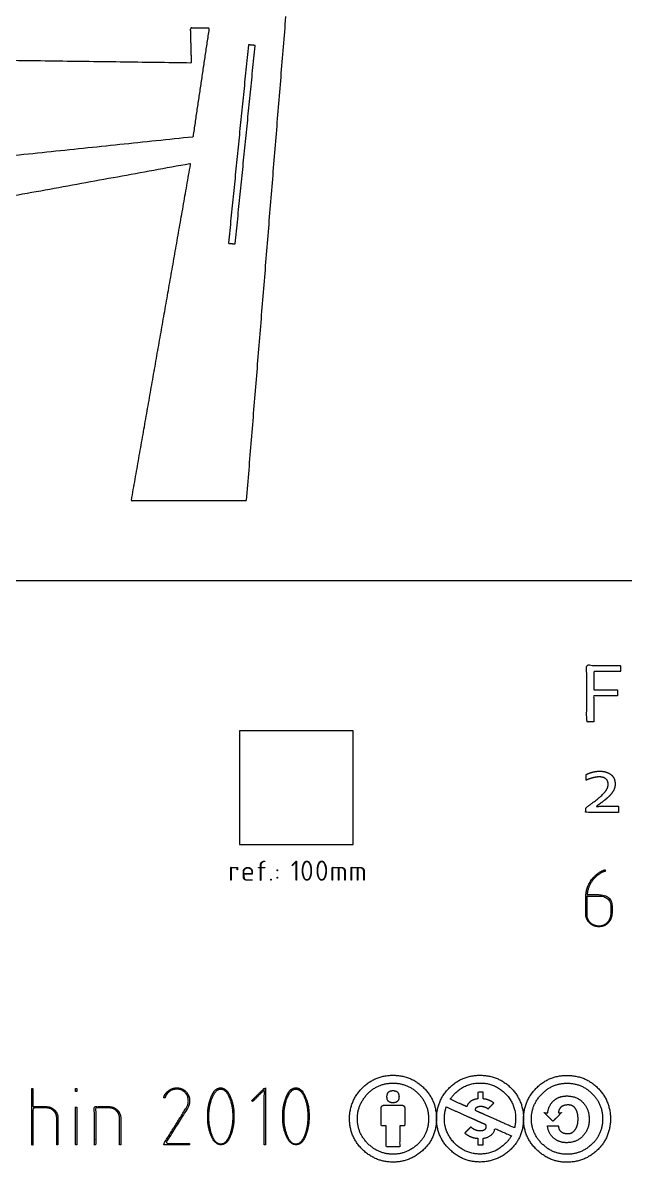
# Model space of a CAD drawing. Header units: millimetres. Extents: x -388 to 1851, y -1222 to 558.
# Drawn here: x 134 to 663, y -1222 to -219 of the extents above; entities that cross this region are included whole.
import ezdxf

# ---------------------------------------------------------------- set-up
doc = ezdxf.new("R2010")
doc.units = ezdxf.units.MM
doc.header["$MEASUREMENT"] = 0
doc.layers.add('DEFAULT', color=7, linetype='Continuous')
doc.layers.add('LAYER 01', color=1, linetype='Continuous')

msp = doc.modelspace()

# ---------------------------------------------------------------- linework, layer by layer
at = {"layer": 'DEFAULT'}
for centre, radius, start, end in [((282.2, -224.7, 7.1), 1, 90, 181.4146), ((296.6, -224.7, 7.1), 1, 351.5524, 90), ((281.5, -253.8, 7.1), 0.5, 269.2314, 1.4146), ((283.1, -318.9, 7.1), 0.5, 275.9489, 351.5524), ((229.7, -639.2, 7.1), 0.5, 170.034, 270), ((329.6, -639.2, 7.1), 0.5, 270, 355.3391)]:
    msp.add_arc(centre, radius, start, end, dxfattribs=at)
for points in [[(364.7, -213.8, 7.1), (347.4, -426.5, 7.1), (330.1, -639.3, 7.1)], [(282, -253.8, 7.1), (281.6, -239.2, 7.1), (281.2, -224.7, 7.1)], [(282.2, -223.7, 7.1), (289.4, -223.7, 7.1), (296.6, -223.7, 7.1)], [(283.6, -319, 7.1), (290.6, -271.9, 7.1), (297.6, -224.8, 7.1)], [(332, -238.9, 7.1), (323.2, -325.9, 7.1), (314.5, -412.9, 7.1)], [(320.4, -413.5, 7.1), (329.2, -326.5, 7.1), (337.9, -239.5, 7.1)], [(337.7, -239.1, 7.1), (335, -238.9, 7.1), (332.3, -238.6, 7.1)], [(-215.9, -247.6, 7.1), (32.8, -250.9, 7.1), (281.4, -254.3, 7.1)], [(-230.8, -372.9, 7.1), (26.2, -346.2, 7.1), (283.1, -319.4, 7.1)], [(280.5, -343.3, 7.1), (26.3, -389.6, 7.1), (-227.9, -436, 7.1)], [(229.2, -639.1, 7.1), (255.2, -491.5, 7.1), (281.1, -343.9, 7.1)], [(314.7, -413.2, 7.1), (317.4, -413.5, 7.1), (320.1, -413.7, 7.1)], [(329.6, -639.7, 7.1), (279.6, -639.7, 7.1), (229.7, -639.7, 7.1)]]:
    msp.add_open_spline(points, degree=2, dxfattribs=at)
for points in [[(332.3, -238.6, 7.1), (332, -238.6, 7.1), (332, -238.9, 7.1)], [(337.9, -239.5, 7.1), (338, -239.2, 7.1), (337.7, -239.1, 7.1)], [(314.5, -412.9, 7.1), (314.4, -413.2, 7.1), (314.7, -413.2, 7.1)], [(320.1, -413.7, 7.1), (320.4, -413.8, 7.1), (320.4, -413.5, 7.1)]]:
    msp.add_rational_spline(points, [1, 0.707106781187, 1], degree=2, dxfattribs=at)
msp.add_rational_spline([(281.1, -343.9, 7.1), (281.2, -343.6, 7.1), (281, -343.4, 7.1), (280.8, -343.2, 7.1), (280.5, -343.3, 7.1)], [1, 0.886092101708, 1, 0.886092101708, 1], degree=2, knots=[0, 0, 0, 0.4819514, 0.4819514, 0.9639029, 0.9639029, 0.9639029], dxfattribs=at)
at = {"layer": 'LAYER 01'}
msp.add_lwpolyline([(324.2, -942.1), (424.2, -942.1), (424.2, -842.1), (324.2, -842.1), (324.2, -942.1)], dxfattribs=at)
msp.add_open_spline([(-388.1, -709.7, 7.1), (731.4, -709.7, 7.1), (1850.9, -709.7, 7.1)], degree=2, dxfattribs=at)
for points, knots in [([(635.6, -834.2, 7.1), (635.6, -822.8, 7.1), (635.6, -811.3, 7.1), (646, -811.3, 7.1), (656.5, -811.3, 7.1), (656.5, -808.6, 7.1), (656.5, -805.9, 7.1), (646, -805.9, 7.1), (635.6, -805.9, 7.1), (635.6, -797.9, 7.1), (635.6, -790, 7.1), (647.4, -790, 7.1), (659.2, -790, 7.1), (659.2, -787.2, 7.1), (659.2, -784.5, 7.1), (644.3, -784.5, 7.1), (629.4, -784.5, 7.1), (629.4, -809.3, 7.1), (629.4, -834.2, 7.1), (632.5, -834.2, 7.1), (635.6, -834.2, 7.1)], [-10, -10, -10, -9, -9, -8, -8, -7, -7, -6, -6, -5, -5, -4, -4, -3, -3, -2, -2, -1, -1, 0, 0, 0]), ([(638, -908.6, 7.1), (638, -908.5, 7.1), (638, -908.4, 7.1), (641.4, -906, 7.1), (644.3, -903.8, 7.1), (647.3, -901.5, 7.1), (649.6, -899.2, 7.1), (651.8, -896.8, 7.1), (653.1, -894.3, 7.1), (654.4, -891.7, 7.1), (654.4, -888.8, 7.1), (654.4, -886.1, 7.1), (653.4, -884, 7.1), (652.4, -881.9, 7.1), (650.6, -880.5, 7.1), (648.8, -879.1, 7.1), (646.3, -878.3, 7.1), (643.9, -877.6, 7.1), (641, -877.6, 7.1), (637.3, -877.6, 7.1), (634.2, -878.5, 7.1), (631.1, -879.4, 7.1), (628.9, -880.6, 7.1), (628.9, -883.1, 7.1), (628.9, -885.5, 7.1), (631.8, -884.3, 7.1), (634.6, -883.5, 7.1), (637.3, -882.7, 7.1), (640.2, -882.6, 7.1), (644.1, -882.6, 7.1), (646.2, -884.3, 7.1), (648.3, -886, 7.1), (648.3, -889.2, 7.1), (648.3, -891.6, 7.1), (646.8, -894, 7.1), (645.3, -896.3, 7.1), (642.7, -898.8, 7.1), (640, -901.3, 7.1), (636.4, -904, 7.1), (632.8, -906.7, 7.1), (628.6, -909.9, 7.1), (628.6, -911.8, 7.1), (628.6, -913.8, 7.1), (643, -913.8, 7.1), (657.4, -913.8, 7.1), (657.4, -911.1, 7.1), (657.4, -908.4, 7.1), (651.5, -908.4, 7.1), (645.7, -908.4, 7.1), (642.2, -908.4, 7.1), (638, -908.6, 7.1)], [-25, -25, -25, -24, -24, -23, -23, -22, -22, -21, -21, -20, -20, -19, -19, -18, -18, -17, -17, -16, -16, -15, -15, -14, -14, -13, -13, -12, -12, -11, -11, -10, -10, -9, -9, -8, -8, -7, -7, -6, -6, -5, -5, -4, -4, -3, -3, -2, -2, -1, -1, 0, 0, 0]), ([(322.4, -964.3, 7.1), (322.4, -963.2, 7.1), (322.4, -962.2, 7.1), (319.4, -962.2, 7.1), (316.5, -962.2, 7.1), (316.5, -967.9, 7.1), (316.5, -973.5, 7.1), (316.6, -973.5, 7.1), (316.8, -973.5, 7.1), (316.8, -968, 7.1), (316.8, -962.6, 7.1), (319.4, -962.6, 7.1), (322, -962.6, 7.1), (322, -963.4, 7.1), (322, -964.3, 7.1), (322.2, -964.3, 7.1), (322.4, -964.3, 7.1)], [-8, -8, -8, -7, -7, -6, -6, -5, -5, -4, -4, -3, -3, -2, -2, -1, -1, 0, 0, 0]), ([(335.4, -968.1, 7.1), (335.4, -967.1, 7.1), (335.4, -966.1, 7.1), (335.4, -964.5, 7.1), (334.2, -963.3, 7.1), (333.1, -962.2, 7.1), (331.5, -962.2, 7.1), (329.9, -962.2, 7.1), (328.7, -963.3, 7.1), (327.6, -964.5, 7.1), (327.6, -966.1, 7.1), (327.6, -967.9, 7.1), (327.6, -969.7, 7.1), (327.6, -971.9, 7.1), (328.5, -972.8, 7.1), (329.4, -973.5, 7.1), (331.2, -973.5, 7.1), (333.2, -973.5, 7.1), (335.2, -973.5, 7.1), (335.2, -973.3, 7.1), (335.2, -973.2, 7.1), (333.2, -973.2, 7.1), (331.2, -973.2, 7.1), (329.5, -973.2, 7.1), (328.8, -972.5, 7.1), (328, -971.8, 7.1), (328, -969.7, 7.1), (328, -968.9, 7.1), (328, -968.1, 7.1), (331.7, -968.1, 7.1), (335.4, -968.1, 7.1)], [-15, -15, -15, -14, -14, -13, -13, -12, -12, -11, -11, -10, -10, -9, -9, -8, -8, -7, -7, -6, -6, -5, -5, -4, -4, -3, -3, -2, -2, -1, -1, 0, 0, 0]), ([(346.4, -962.6, 7.1), (346.4, -962.4, 7.1), (346.4, -962.2, 7.1), (344.6, -962.2, 7.1), (342.8, -962.2, 7.1), (342.8, -961.6, 7.1), (342.8, -961, 7.1), (342.8, -959.5, 7.1), (343.4, -958.5, 7.1), (344.3, -957, 7.1), (346.4, -957, 7.1), (346.4, -956.8, 7.1), (346.4, -956.7, 7.1), (344.1, -956.7, 7.1), (343.1, -958.3, 7.1), (342.5, -959.4, 7.1), (342.5, -961, 7.1), (342.5, -961.6, 7.1), (342.5, -962.2, 7.1), (341.6, -962.2, 7.1), (340.8, -962.2, 7.1), (340.8, -962.4, 7.1), (340.8, -962.6, 7.1), (341.6, -962.6, 7.1), (342.5, -962.6, 7.1), (342.5, -968, 7.1), (342.5, -973.5, 7.1), (342.7, -973.5, 7.1), (342.8, -973.5, 7.1), (342.8, -968, 7.1), (342.8, -962.6, 7.1), (344.6, -962.6, 7.1), (346.4, -962.6, 7.1)], [-16, -16, -16, -15, -15, -14, -14, -13, -13, -12, -12, -11, -11, -10, -10, -9, -9, -8, -8, -7, -7, -6, -6, -5, -5, -4, -4, -3, -3, -2, -2, -1, -1, 0, 0, 0]), ([(374.4, -973.5, 7.1), (374.4, -965.2, 7.1), (374.4, -956.8, 7.1), (374.2, -956.8, 7.1), (374, -956.8, 7.1), (372.2, -958.6, 7.1), (370.4, -960.4, 7.1), (370.5, -960.5, 7.1), (370.6, -960.7, 7.1), (372.3, -959, 7.1), (374, -957.3, 7.1), (374, -965.4, 7.1), (374, -973.5, 7.1), (374.2, -973.5, 7.1), (374.4, -973.5, 7.1)], [-7, -7, -7, -6, -6, -5, -5, -4, -4, -3, -3, -2, -2, -1, -1, 0, 0, 0]), ([(387.3, -965.8, 7.1), (387.3, -965.1, 7.1), (387.3, -964.4, 7.1), (387.3, -962.5, 7.1), (386.7, -960.5, 7.1), (385.6, -956.7, 7.1), (383.4, -956.7, 7.1), (382.3, -956.7, 7.1), (381.5, -957.6, 7.1), (380.6, -958.8, 7.1), (380.1, -960.9, 7.1), (379.6, -962.8, 7.1), (379.6, -964.4, 7.1), (379.6, -965.1, 7.1), (379.6, -965.8, 7.1), (379.6, -967.7, 7.1), (380.2, -969.6, 7.1), (381.3, -973.5, 7.1), (383.4, -973.5, 7.1), (384.6, -973.5, 7.1), (385.4, -972.5, 7.1), (386.3, -971.4, 7.1), (386.8, -969.3, 7.1), (387.3, -967.3, 7.1), (387.3, -965.8, 7.1)], [-12, -12, -12, -11, -11, -10, -10, -9, -9, -8, -8, -7, -7, -6, -6, -5, -5, -4, -4, -3, -3, -2, -2, -1, -1, 0, 0, 0]), ([(387, -965.8, 7.1), (387, -965.2, 7.1), (387, -964.5, 7.1), (387, -962.7, 7.1), (386.4, -960.7, 7.1), (385.3, -957, 7.1), (383.4, -957, 7.1), (381.6, -957, 7.1), (380.5, -960.7, 7.1), (379.9, -962.7, 7.1), (379.9, -964.5, 7.1), (379.9, -965.2, 7.1), (379.9, -965.8, 7.1), (379.9, -967.5, 7.1), (380.5, -969.5, 7.1), (381.5, -973.3, 7.1), (383.4, -973.3, 7.1), (385.3, -973.3, 7.1), (386.4, -969.7, 7.1), (387, -967.6, 7.1), (387, -965.8, 7.1)], [0, 0, 0, 1, 1, 2, 2, 3, 3, 4, 4, 5, 5, 6, 6, 7, 7, 8, 8, 9, 9, 10, 10, 10]), ([(400.4, -965.8, 7.1), (400.4, -965.1, 7.1), (400.4, -964.4, 7.1), (400.4, -962.5, 7.1), (399.8, -960.5, 7.1), (398.6, -956.7, 7.1), (396.5, -956.7, 7.1), (395.3, -956.7, 7.1), (394.5, -957.6, 7.1), (393.7, -958.8, 7.1), (393.1, -960.9, 7.1), (392.6, -962.8, 7.1), (392.6, -964.4, 7.1), (392.6, -965.1, 7.1), (392.6, -965.8, 7.1), (392.6, -967.7, 7.1), (393.2, -969.6, 7.1), (394.4, -973.5, 7.1), (396.5, -973.5, 7.1), (397.7, -973.5, 7.1), (398.4, -972.5, 7.1), (399.3, -971.4, 7.1), (399.9, -969.3, 7.1), (400.4, -967.3, 7.1), (400.4, -965.8, 7.1)], [-12, -12, -12, -11, -11, -10, -10, -9, -9, -8, -8, -7, -7, -6, -6, -5, -5, -4, -4, -3, -3, -2, -2, -1, -1, 0, 0, 0]), ([(400, -965.8, 7.1), (400, -965.2, 7.1), (400, -964.5, 7.1), (400, -962.7, 7.1), (399.4, -960.7, 7.1), (398.3, -957, 7.1), (396.5, -957, 7.1), (394.6, -957, 7.1), (393.6, -960.7, 7.1), (393, -962.7, 7.1), (393, -964.5, 7.1), (393, -965.2, 7.1), (393, -965.8, 7.1), (393, -967.5, 7.1), (393.5, -969.5, 7.1), (394.5, -973.3, 7.1), (396.5, -973.3, 7.1), (398.3, -973.3, 7.1), (399.4, -969.7, 7.1), (400, -967.6, 7.1), (400, -965.8, 7.1)], [0, 0, 0, 1, 1, 2, 2, 3, 3, 4, 4, 5, 5, 6, 6, 7, 7, 8, 8, 9, 9, 10, 10, 10]), ([(417.1, -973.5, 7.1), (417.1, -969.6, 7.1), (417.1, -965.6, 7.1), (417.1, -964.2, 7.1), (416.1, -963.2, 7.1), (415.1, -962.2, 7.1), (413.7, -962.2, 7.1), (409.7, -962.2, 7.1), (405.6, -962.2, 7.1), (405.6, -967.9, 7.1), (405.6, -973.5, 7.1), (405.8, -973.5, 7.1), (406, -973.5, 7.1), (406, -968, 7.1), (406, -962.6, 7.1), (408.6, -962.6, 7.1), (411.2, -962.6, 7.1), (411.2, -968, 7.1), (411.2, -973.5, 7.1), (411.4, -973.5, 7.1), (411.6, -973.5, 7.1), (411.6, -968, 7.1), (411.6, -962.6, 7.1), (412.6, -962.6, 7.1), (413.7, -962.6, 7.1), (415, -962.6, 7.1), (415.8, -963.5, 7.1), (416.7, -964.3, 7.1), (416.7, -965.6, 7.1), (416.7, -969.6, 7.1), (416.7, -973.5, 7.1), (416.9, -973.5, 7.1), (417.1, -973.5, 7.1)], [-16, -16, -16, -15, -15, -14, -14, -13, -13, -12, -12, -11, -11, -10, -10, -9, -9, -8, -8, -7, -7, -6, -6, -5, -5, -4, -4, -3, -3, -2, -2, -1, -1, 0, 0, 0]), ([(433.8, -973.5, 7.1), (433.8, -969.6, 7.1), (433.8, -965.6, 7.1), (433.8, -964.2, 7.1), (432.8, -963.2, 7.1), (431.8, -962.2, 7.1), (430.4, -962.2, 7.1), (426.3, -962.2, 7.1), (422.3, -962.2, 7.1), (422.3, -967.9, 7.1), (422.3, -973.5, 7.1), (422.5, -973.5, 7.1), (422.7, -973.5, 7.1), (422.7, -968, 7.1), (422.7, -962.6, 7.1), (425.3, -962.6, 7.1), (427.9, -962.6, 7.1), (427.9, -968, 7.1), (427.9, -973.5, 7.1), (428.1, -973.5, 7.1), (428.3, -973.5, 7.1), (428.3, -968, 7.1), (428.3, -962.6, 7.1), (429.3, -962.6, 7.1), (430.4, -962.6, 7.1), (431.6, -962.6, 7.1), (432.5, -963.5, 7.1), (433.4, -964.3, 7.1), (433.4, -965.6, 7.1), (433.4, -969.6, 7.1), (433.4, -973.5, 7.1), (433.6, -973.5, 7.1), (433.8, -973.5, 7.1)], [-16, -16, -16, -15, -15, -14, -14, -13, -13, -12, -12, -11, -11, -10, -10, -9, -9, -8, -8, -7, -7, -6, -6, -5, -5, -4, -4, -3, -3, -2, -2, -1, -1, 0, 0, 0]), ([(335, -967.8, 7.1), (335, -966.9, 7.1), (335, -966.1, 7.1), (335, -964.6, 7.1), (334, -963.6, 7.1), (332.9, -962.6, 7.1), (331.5, -962.6, 7.1), (330, -962.6, 7.1), (329, -963.6, 7.1), (328, -964.6, 7.1), (328, -966.1, 7.1), (328, -966.9, 7.1), (328, -967.8, 7.1), (331.5, -967.8, 7.1), (335, -967.8, 7.1)], [0, 0, 0, 1, 1, 2, 2, 3, 3, 4, 4, 5, 5, 6, 6, 7, 7, 7]), ([(357.7, -965.2, 7.1), (357.7, -964.7, 7.1), (357.7, -964.3, 7.1), (357.5, -964.3, 7.1), (357.3, -964.3, 7.1), (357.3, -964.7, 7.1), (357.3, -965.2, 7.1), (357.5, -965.2, 7.1), (357.7, -965.2, 7.1)], [-4, -4, -4, -3, -3, -2, -2, -1, -1, 0, 0, 0]), ([(357.7, -971.6, 7.1), (357.7, -971.1, 7.1), (357.7, -970.7, 7.1), (357.5, -970.7, 7.1), (357.3, -970.7, 7.1), (357.3, -971.1, 7.1), (357.3, -971.6, 7.1), (357.5, -971.6, 7.1), (357.7, -971.6, 7.1)], [-4, -4, -4, -3, -3, -2, -2, -1, -1, 0, 0, 0]), ([(651.7, -1001.7, 7.1), (651.7, -999.2, 7.1), (651.7, -996.7, 7.1), (651.7, -986.2, 7.1), (639.6, -986.2, 7.1), (634.7, -986.2, 7.1), (629.8, -986.2, 7.1), (630.4, -978.3, 7.1), (636, -972, 7.1), (640.7, -966.8, 7.1), (645.8, -965.5, 7.1), (645.6, -964.9, 7.1), (645.5, -964.4, 7.1), (639.9, -965.9, 7.1), (635.2, -971.3, 7.1), (628.6, -978.7, 7.1), (628.6, -988.5, 7.1), (628.6, -996.1, 7.1), (628.6, -1003.6, 7.1), (628.6, -1007.6, 7.1), (631.6, -1010.8, 7.1), (635, -1014.4, 7.1), (640.1, -1014.4, 7.1), (645.4, -1014.4, 7.1), (648.7, -1010.6, 7.1), (651.7, -1007, 7.1), (651.7, -1001.7, 7.1)], [-13, -13, -13, -12, -12, -11, -11, -10, -10, -9, -9, -8, -8, -7, -7, -6, -6, -5, -5, -4, -4, -3, -3, -2, -2, -1, -1, 0, 0, 0]), ([(352.1, -973.5, 7.1), (352.1, -973, 7.1), (352.1, -972.5, 7.1), (351.9, -972.5, 7.1), (351.7, -972.5, 7.1), (351.7, -973, 7.1), (351.7, -973.5, 7.1), (351.9, -973.5, 7.1), (352.1, -973.5, 7.1)], [-4, -4, -4, -3, -3, -2, -2, -1, -1, 0, 0, 0]), ([(650.6, -1002, 7.1), (650.6, -999.5, 7.1), (650.6, -997, 7.1), (650.6, -987.4, 7.1), (639.6, -987.4, 7.1), (634.7, -987.4, 7.1), (629.7, -987.4, 7.1), (629.7, -987.7, 7.1), (629.7, -987.9, 7.1), (629.7, -988.1, 7.1), (629.7, -988.2, 7.1), (629.7, -988.5, 7.1), (629.7, -988.7, 7.1), (629.7, -996.3, 7.1), (629.7, -1004, 7.1), (629.7, -1007.6, 7.1), (632.4, -1010.6, 7.1), (635.5, -1013.9, 7.1), (640.1, -1013.9, 7.1), (645, -1013.9, 7.1), (647.9, -1010.3, 7.1), (650.6, -1007, 7.1), (650.6, -1002, 7.1)], [0, 0, 0, 1, 1, 2, 2, 3, 3, 4, 4, 5, 5, 6, 6, 7, 7, 8, 8, 9, 9, 10, 10, 11, 11, 11]), ([(459, -1145.1, 7.1), (443.2, -1145.1, 7.1), (432.2, -1156.2, 7.1), (420.9, -1167.6, 7.1), (420.9, -1183.3, 7.1), (420.9, -1199, 7.1), (432.2, -1210.3, 7.1), (443.6, -1221.5, 7.1), (459, -1221.5, 7.1), (474.8, -1221.5, 7.1), (486.4, -1210.1, 7.1), (497.3, -1199.4, 7.1), (497.3, -1183.3, 7.1), (497.3, -1167.3, 7.1), (486.2, -1156.2, 7.1), (475.1, -1145.1, 7.1), (459, -1145.1, 7.1)], [-8, -8, -8, -7, -7, -6, -6, -5, -5, -4, -4, -3, -3, -2, -2, -1, -1, 0, 0, 0]), ([(459.2, -1152, 7.1), (446.1, -1152, 7.1), (437.1, -1161.1, 7.1), (427.8, -1170.7, 7.1), (427.8, -1183.3, 7.1), (427.8, -1196, 7.1), (437.1, -1205.3, 7.1), (446.3, -1214.5, 7.1), (459.2, -1214.5, 7.1), (471.9, -1214.5, 7.1), (481.4, -1205.2, 7.1), (490.4, -1196.5, 7.1), (490.4, -1183.3, 7.1), (490.4, -1170.3, 7.1), (481.3, -1161.1, 7.1), (472.1, -1152, 7.1), (459.2, -1152, 7.1)], [0, 0, 0, 1, 1, 2, 2, 3, 3, 4, 4, 5, 5, 6, 6, 7, 7, 8, 8, 8]), ([(535.5, -1145.1, 7.1), (519.7, -1145.1, 7.1), (508.7, -1156.1, 7.1), (497.4, -1167.6, 7.1), (497.4, -1183.2, 7.1), (497.4, -1198.9, 7.1), (508.7, -1210.1, 7.1), (520, -1221.4, 7.1), (535.5, -1221.4, 7.1), (551.3, -1221.4, 7.1), (562.9, -1210, 7.1), (573.8, -1199.3, 7.1), (573.8, -1183.2, 7.1), (573.8, -1167.1, 7.1), (562.7, -1156.1, 7.1), (551.6, -1145.1, 7.1), (535.5, -1145.1, 7.1)], [-8, -8, -8, -7, -7, -6, -6, -5, -5, -4, -4, -3, -3, -2, -2, -1, -1, 0, 0, 0]), ([(535.7, -1151.9, 7.1), (522.7, -1151.9, 7.1), (513.6, -1161.1, 7.1), (511.4, -1163.3, 7.1), (509.4, -1166.2, 7.1), (516.7, -1169.5, 7.1), (524, -1172.7, 7.1), (525, -1169.7, 7.1), (527.6, -1167.9, 7.1), (530.3, -1166.1, 7.1), (533.8, -1165.9, 7.1), (533.8, -1163, 7.1), (533.8, -1160.1, 7.1), (536.1, -1160.1, 7.1), (538.3, -1160.1, 7.1), (538.3, -1163, 7.1), (538.3, -1165.9, 7.1), (543.5, -1166.2, 7.1), (547.8, -1169.5, 7.1), (545.3, -1172, 7.1), (542.8, -1174.6, 7.1), (539.6, -1172.3, 7.1), (536.3, -1172.3, 7.1), (534.5, -1172.3, 7.1), (533.1, -1173, 7.1), (531.7, -1173.7, 7.1), (531.7, -1175.3, 7.1), (531.7, -1175.8, 7.1), (532.1, -1176.3, 7.1), (534.5, -1177.4, 7.1), (536.9, -1178.5, 7.1), (538.6, -1179.2, 7.1), (540.2, -1180, 7.1), (543.3, -1181.3, 7.1), (546.4, -1182.7, 7.1), (556.2, -1187.1, 7.1), (566, -1191.4, 7.1), (566.9, -1187.4, 7.1), (566.9, -1183.2, 7.1), (566.9, -1170.1, 7.1), (557.8, -1161.1, 7.1), (548.7, -1151.9, 7.1), (535.7, -1151.9, 7.1)], [0, 0, 0, 1, 1, 2, 2, 3, 3, 4, 4, 5, 5, 6, 6, 7, 7, 8, 8, 9, 9, 10, 10, 11, 11, 12, 12, 13, 13, 14, 14, 15, 15, 16, 16, 17, 17, 18, 18, 19, 19, 20, 20, 21, 21, 21]), ([(612, -1145.2, 7.1), (596.3, -1145.2, 7.1), (585.2, -1156.3, 7.1), (573.9, -1167.8, 7.1), (573.9, -1183.4, 7.1), (573.9, -1199.1, 7.1), (585.2, -1210.3, 7.1), (596.6, -1221.6, 7.1), (612, -1221.6, 7.1), (627.9, -1221.6, 7.1), (639.4, -1210.3, 7.1), (650.3, -1199.4, 7.1), (650.3, -1183.4, 7.1), (650.3, -1167.4, 7.1), (639.2, -1156.3, 7.1), (628.1, -1145.2, 7.1), (612, -1145.2, 7.1)], [-8, -8, -8, -7, -7, -6, -6, -5, -5, -4, -4, -3, -3, -2, -2, -1, -1, 0, 0, 0]), ([(612.2, -1152.1, 7.1), (599.2, -1152.1, 7.1), (590.2, -1161.3, 7.1), (580.8, -1170.8, 7.1), (580.8, -1183.4, 7.1), (580.8, -1196.1, 7.1), (590.1, -1205.3, 7.1), (599.4, -1214.6, 7.1), (612.2, -1214.6, 7.1), (624.9, -1214.6, 7.1), (634.4, -1205.3, 7.1), (643.4, -1196.5, 7.1), (643.4, -1183.4, 7.1), (643.4, -1170.3, 7.1), (634.3, -1161.3, 7.1), (625.2, -1152.1, 7.1), (612.2, -1152.1, 7.1)], [0, 0, 0, 1, 1, 2, 2, 3, 3, 4, 4, 5, 5, 6, 6, 7, 7, 8, 8, 8]), ([(164.6, -1206.2, 7.1), (164.6, -1194.6, 7.1), (164.6, -1182.9, 7.1), (164.6, -1178.7, 7.1), (161.6, -1175.7, 7.1), (158.6, -1172.7, 7.1), (154.4, -1172.7, 7.1), (148.5, -1172.7, 7.1), (142.6, -1172.7, 7.1), (142.6, -1164.7, 7.1), (142.6, -1156.7, 7.1), (142, -1156.7, 7.1), (141.5, -1156.7, 7.1), (141.5, -1181.5, 7.1), (141.5, -1206.2, 7.1), (142, -1206.2, 7.1), (142.6, -1206.2, 7.1), (142.6, -1190, 7.1), (142.6, -1173.8, 7.1), (148.5, -1173.8, 7.1), (154.4, -1173.8, 7.1), (158.2, -1173.8, 7.1), (160.8, -1176.4, 7.1), (163.5, -1179, 7.1), (163.5, -1182.9, 7.1), (163.5, -1194.5, 7.1), (163.5, -1206.2, 7.1), (164, -1206.2, 7.1), (164.6, -1206.2, 7.1)], [-14, -14, -14, -13, -13, -12, -12, -11, -11, -10, -10, -9, -9, -8, -8, -7, -7, -6, -6, -5, -5, -4, -4, -3, -3, -2, -2, -1, -1, 0, 0, 0]), ([(181.3, -1159.4, 7.1), (181.3, -1158.1, 7.1), (181.3, -1156.7, 7.1), (180.7, -1156.7, 7.1), (180.1, -1156.7, 7.1), (180.1, -1158.1, 7.1), (180.1, -1159.4, 7.1), (180.7, -1159.4, 7.1), (181.3, -1159.4, 7.1)], [-4, -4, -4, -3, -3, -2, -2, -1, -1, 0, 0, 0]), ([(280.1, -1206.2, 7.1), (280.1, -1205.7, 7.1), (280.1, -1205.2, 7.1), (269.5, -1205.2, 7.1), (259, -1205.2, 7.1), (268.7, -1189.7, 7.1), (278.4, -1174.3, 7.1), (280.3, -1171.2, 7.1), (280.3, -1167.6, 7.1), (280.3, -1162.7, 7.1), (277.1, -1159.5, 7.1), (274, -1156.2, 7.1), (269.1, -1156.2, 7.1), (265, -1156.2, 7.1), (261.9, -1158.6, 7.1), (258.7, -1161, 7.1), (257.5, -1164.7, 7.1), (258.1, -1164.9, 7.1), (258.6, -1165, 7.1), (258.7, -1164.8, 7.1), (258.8, -1164.5, 7.1), (258.9, -1164.2, 7.1), (259.1, -1163.8, 7.1), (262.2, -1157.3, 7.1), (269.1, -1157.3, 7.1), (273.4, -1157.3, 7.1), (276.3, -1160.3, 7.1), (279.2, -1163.2, 7.1), (279.2, -1167.6, 7.1), (279.2, -1170.9, 7.1), (277.4, -1173.7, 7.1), (267.2, -1190, 7.1), (257, -1206.2, 7.1), (268.6, -1206.2, 7.1), (280.1, -1206.2, 7.1)], [-17, -17, -17, -16, -16, -15, -15, -14, -14, -13, -13, -12, -12, -11, -11, -10, -10, -9, -9, -8, -8, -7, -7, -6, -6, -5, -5, -4, -4, -3, -3, -2, -2, -1, -1, 0, 0, 0]), ([(319.3, -1183.2, 7.1), (319.3, -1181.3, 7.1), (319.3, -1179.3, 7.1), (319.3, -1173.7, 7.1), (317.5, -1167.7, 7.1), (314, -1156.2, 7.1), (307.7, -1156.2, 7.1), (304.2, -1156.2, 7.1), (302, -1159.1, 7.1), (299.3, -1162.5, 7.1), (297.7, -1168.8, 7.1), (296.2, -1174.3, 7.1), (296.2, -1179.3, 7.1), (296.2, -1181.3, 7.1), (296.2, -1183.2, 7.1), (296.2, -1188.9, 7.1), (298, -1194.8, 7.1), (301.5, -1206.2, 7.1), (307.7, -1206.2, 7.1), (311.2, -1206.2, 7.1), (313.5, -1203.3, 7.1), (316.1, -1200, 7.1), (317.8, -1193.7, 7.1), (319.3, -1188, 7.1), (319.3, -1183.2, 7.1)], [-12, -12, -12, -11, -11, -10, -10, -9, -9, -8, -8, -7, -7, -6, -6, -5, -5, -4, -4, -3, -3, -2, -2, -1, -1, 0, 0, 0]), ([(318.2, -1183.5, 7.1), (318.2, -1181.5, 7.1), (318.2, -1179.5, 7.1), (318.2, -1174.1, 7.1), (316.4, -1168.1, 7.1), (313.2, -1157.3, 7.1), (307.7, -1157.3, 7.1), (302.3, -1157.3, 7.1), (299.1, -1168.1, 7.1), (297.3, -1174.1, 7.1), (297.3, -1179.5, 7.1), (297.3, -1181.5, 7.1), (297.3, -1183.5, 7.1), (297.3, -1188.3, 7.1), (298.9, -1194.2, 7.1), (302, -1205.7, 7.1), (307.7, -1205.7, 7.1), (313.2, -1205.7, 7.1), (316.4, -1194.8, 7.1), (318.2, -1188.8, 7.1), (318.2, -1183.5, 7.1)], [0, 0, 0, 1, 1, 2, 2, 3, 3, 4, 4, 5, 5, 6, 6, 7, 7, 8, 8, 9, 9, 10, 10, 10]), ([(347, -1206.2, 7.1), (347, -1181.5, 7.1), (347, -1156.7, 7.1), (346.3, -1156.7, 7.1), (345.7, -1156.7, 7.1), (340.4, -1162, 7.1), (335, -1167.3, 7.1), (335.4, -1167.7, 7.1), (335.8, -1168.1, 7.1), (340.8, -1163.1, 7.1), (345.9, -1158, 7.1), (345.9, -1182.1, 7.1), (345.9, -1206.2, 7.1), (346.4, -1206.2, 7.1), (347, -1206.2, 7.1)], [-7, -7, -7, -6, -6, -5, -5, -4, -4, -3, -3, -2, -2, -1, -1, 0, 0, 0]), ([(385.3, -1183.2, 7.1), (385.3, -1181.3, 7.1), (385.3, -1179.3, 7.1), (385.3, -1173.7, 7.1), (383.5, -1167.7, 7.1), (380, -1156.2, 7.1), (373.8, -1156.2, 7.1), (370.3, -1156.2, 7.1), (368, -1159.1, 7.1), (365.4, -1162.5, 7.1), (363.7, -1168.8, 7.1), (362.2, -1174.3, 7.1), (362.2, -1179.3, 7.1), (362.2, -1181.3, 7.1), (362.2, -1183.2, 7.1), (362.2, -1188.9, 7.1), (364, -1194.8, 7.1), (367.5, -1206.2, 7.1), (373.8, -1206.2, 7.1), (377.2, -1206.2, 7.1), (379.6, -1203.3, 7.1), (382.2, -1200, 7.1), (383.8, -1193.7, 7.1), (385.3, -1188, 7.1), (385.3, -1183.2, 7.1)], [-12, -12, -12, -11, -11, -10, -10, -9, -9, -8, -8, -7, -7, -6, -6, -5, -5, -4, -4, -3, -3, -2, -2, -1, -1, 0, 0, 0]), ([(384.2, -1183.5, 7.1), (384.2, -1181.5, 7.1), (384.2, -1179.5, 7.1), (384.2, -1174.1, 7.1), (382.5, -1168.1, 7.1), (379.3, -1157.3, 7.1), (373.8, -1157.3, 7.1), (368.3, -1157.3, 7.1), (365.1, -1168.1, 7.1), (363.3, -1174.1, 7.1), (363.3, -1179.5, 7.1), (363.3, -1181.5, 7.1), (363.3, -1183.5, 7.1), (363.3, -1188.3, 7.1), (364.9, -1194.2, 7.1), (368, -1205.7, 7.1), (373.8, -1205.7, 7.1), (379.2, -1205.7, 7.1), (382.5, -1194.8, 7.1), (384.2, -1188.8, 7.1), (384.2, -1183.5, 7.1)], [0, 0, 0, 1, 1, 2, 2, 3, 3, 4, 4, 5, 5, 6, 6, 7, 7, 8, 8, 9, 9, 10, 10, 10]), ([(453.8, -1164, 7.1), (453.8, -1169.3, 7.1), (459.1, -1169.3, 7.1), (464.4, -1169.3, 7.1), (464.4, -1164, 7.1), (464.4, -1158.6, 7.1), (459.1, -1158.6, 7.1), (453.8, -1158.6, 7.1), (453.8, -1164, 7.1)], [-4, -4, -4, -3, -3, -2, -2, -1, -1, 0, 0, 0]), ([(181.3, -1206.2, 7.1), (181.3, -1189.7, 7.1), (181.3, -1173.2, 7.1), (180.7, -1173.2, 7.1), (180.1, -1173.2, 7.1), (180.1, -1189.7, 7.1), (180.1, -1206.2, 7.1), (180.7, -1206.2, 7.1), (181.3, -1206.2, 7.1)], [-4, -4, -4, -3, -3, -2, -2, -1, -1, 0, 0, 0]), ([(219.8, -1206.2, 7.1), (219.8, -1194.6, 7.1), (219.8, -1182.9, 7.1), (219.8, -1178.7, 7.1), (216.8, -1175.7, 7.1), (213.8, -1172.7, 7.1), (209.6, -1172.7, 7.1), (203.1, -1172.7, 7.1), (196.6, -1172.7, 7.1), (196.6, -1189.5, 7.1), (196.6, -1206.2, 7.1), (197.2, -1206.2, 7.1), (197.8, -1206.2, 7.1), (197.8, -1190, 7.1), (197.8, -1173.8, 7.1), (203.7, -1173.8, 7.1), (209.6, -1173.8, 7.1), (213.4, -1173.8, 7.1), (216, -1176.4, 7.1), (218.7, -1179, 7.1), (218.7, -1182.9, 7.1), (218.7, -1194.5, 7.1), (218.7, -1206.2, 7.1), (219.2, -1206.2, 7.1), (219.8, -1206.2, 7.1)], [-12, -12, -12, -11, -11, -10, -10, -9, -9, -8, -8, -7, -7, -6, -6, -5, -5, -4, -4, -3, -3, -2, -2, -1, -1, 0, 0, 0]), ([(469.4, -1173.8, 7.1), (469.4, -1172.8, 7.1), (468.7, -1172.1, 7.1), (467.9, -1171.4, 7.1), (466.9, -1171.4, 7.1), (459.1, -1171.4, 7.1), (451.3, -1171.4, 7.1), (450.2, -1171.4, 7.1), (449.5, -1172.1, 7.1), (448.8, -1172.8, 7.1), (448.8, -1173.8, 7.1), (448.8, -1181.6, 7.1), (448.8, -1189.5, 7.1), (451, -1189.5, 7.1), (453.2, -1189.5, 7.1), (453.2, -1198.7, 7.1), (453.2, -1208, 7.1), (459.1, -1208, 7.1), (465, -1208, 7.1), (465, -1198.7, 7.1), (465, -1189.5, 7.1), (467.2, -1189.5, 7.1), (469.4, -1189.5, 7.1), (469.4, -1181.6, 7.1), (469.4, -1173.8, 7.1)], [-12, -12, -12, -11, -11, -10, -10, -9, -9, -8, -8, -7, -7, -6, -6, -5, -5, -4, -4, -3, -3, -2, -2, -1, -1, 0, 0, 0]), ([(595.1, -1178, 7.1), (593.6, -1178, 7.1), (592.1, -1178, 7.1), (595.9, -1181.8, 7.1), (599.7, -1185.6, 7.1), (603.5, -1181.8, 7.1), (607.3, -1178, 7.1), (605.9, -1178, 7.1), (604.5, -1178, 7.1), (605.4, -1171.2, 7.1), (613.1, -1171.2, 7.1), (617.3, -1171.2, 7.1), (619.5, -1174.4, 7.1), (621.8, -1177.6, 7.1), (621.8, -1183.7, 7.1), (621.8, -1189.5, 7.1), (619.3, -1192.9, 7.1), (616.9, -1196.4, 7.1), (612.9, -1196.4, 7.1), (604.8, -1196.4, 7.1), (604.5, -1189.5, 7.1), (599.7, -1189.5, 7.1), (594.9, -1189.5, 7.1), (595.8, -1196.6, 7.1), (600.5, -1200.5, 7.1), (605.2, -1204.4, 7.1), (611.7, -1204.4, 7.1), (620.5, -1204.4, 7.1), (626, -1198.6, 7.1), (631.6, -1192.7, 7.1), (631.6, -1183.9, 7.1), (631.6, -1174.9, 7.1), (626.2, -1169.1, 7.1), (620.9, -1163.3, 7.1), (611.9, -1163.3, 7.1), (605.4, -1163.3, 7.1), (600.8, -1167.1, 7.1), (596.2, -1171, 7.1), (595.1, -1178, 7.1)], [-19, -19, -19, -18, -18, -17, -17, -16, -16, -15, -15, -14, -14, -13, -13, -12, -12, -11, -11, -10, -10, -9, -9, -8, -8, -7, -7, -6, -6, -5, -5, -4, -4, -3, -3, -2, -2, -1, -1, 0, 0, 0]), ([(506, -1172.9, 7.1), (504.3, -1177.7, 7.1), (504.3, -1183.2, 7.1), (504.3, -1195.9, 7.1), (513.6, -1205.2, 7.1), (522.9, -1214.4, 7.1), (535.7, -1214.4, 7.1), (548.6, -1214.4, 7.1), (557.9, -1205.1, 7.1), (561.3, -1201.9, 7.1), (563.2, -1198.4, 7.1), (556, -1195.2, 7.1), (548.8, -1192, 7.1), (548, -1195.6, 7.1), (545.1, -1197.9, 7.1), (542.2, -1200.2, 7.1), (538.3, -1200.5, 7.1), (538.3, -1203.4, 7.1), (538.3, -1206.4, 7.1), (536.1, -1206.4, 7.1), (533.8, -1206.4, 7.1), (533.8, -1203.4, 7.1), (533.8, -1200.5, 7.1), (527.5, -1200.4, 7.1), (522.2, -1195.9, 7.1), (524.9, -1193.3, 7.1), (527.5, -1190.6, 7.1), (531.2, -1194.1, 7.1), (536, -1194.1, 7.1), (538, -1194.1, 7.1), (539.4, -1193.2, 7.1), (540.8, -1192.3, 7.1), (540.8, -1190.3, 7.1), (540.8, -1188.8, 7.1), (539.8, -1187.9, 7.1), (537.9, -1187.2, 7.1), (536.1, -1186.4, 7.1), (533.8, -1185.4, 7.1), (531.6, -1184.3, 7.1), (528.5, -1183, 7.1), (525.5, -1181.7, 7.1), (515.8, -1177.3, 7.1), (506, -1172.9, 7.1)], [0, 0, 0, 1, 1, 2, 2, 3, 3, 4, 4, 5, 5, 6, 6, 7, 7, 8, 8, 9, 9, 10, 10, 11, 11, 12, 12, 13, 13, 14, 14, 15, 15, 16, 16, 17, 17, 18, 18, 19, 19, 20, 20, 21, 21, 21])]:
    msp.add_open_spline(points, degree=2, knots=knots, dxfattribs=at)

doc.saveas('drawing.dxf')
